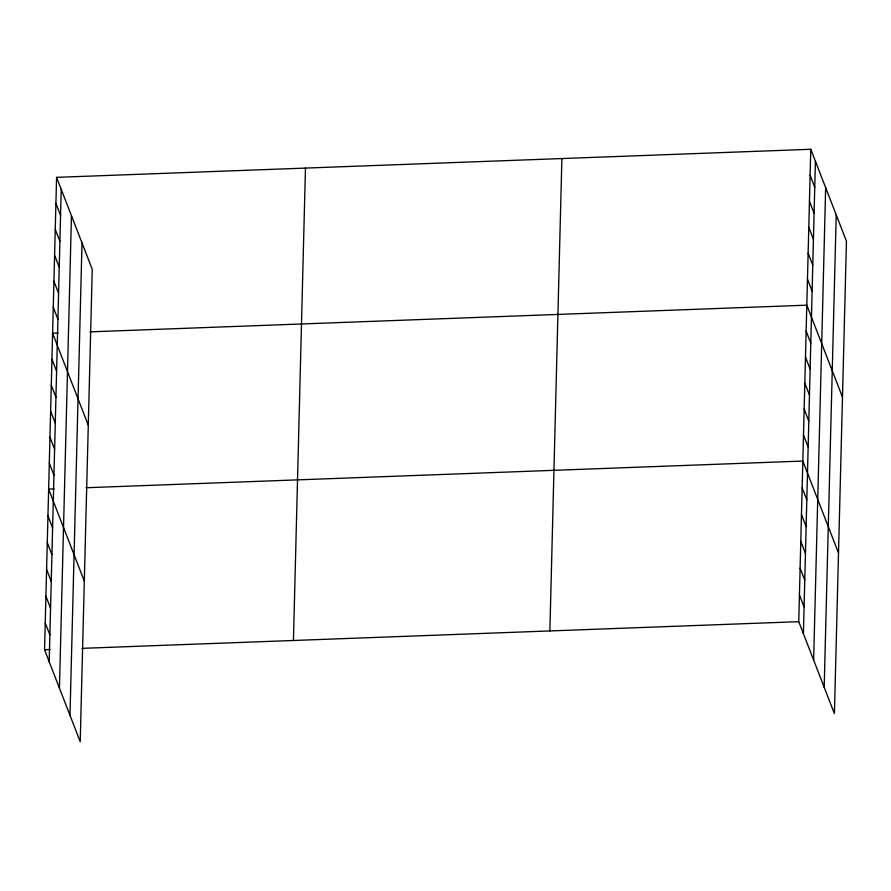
<?xml version="1.0" encoding="UTF-8"?>
<svg xmlns="http://www.w3.org/2000/svg" width="891" height="891" viewBox="0 0 891 891"><rect width="100%" height="100%" fill="white"/><g stroke="black" fill="none" stroke-linecap="round" stroke-linejoin="round"><path stroke-width="1.34" d="M56.578 177.354L92.252 269.327L80.223 741.713L44.55 649.739L56.578 177.354L810.777 149.287L846.45 241.261L834.422 713.646L798.748 621.673L810.777 149.287M49.194 661.735L61.223 189.349M59.441 688.119L71.458 215.733M69.988 715.317L82.005 242.931M293.44 640.484L305.457 168.098M549.87 630.939L561.887 158.553M803.404 633.657L815.421 161.271M813.639 660.053L825.667 187.667M824.186 687.251L836.215 214.865M58.138 333.045L52.602 333.245L88.276 425.219M89.935 331.853L806.812 305.168L842.485 397.141M54.173 488.925L48.637 489.137L84.311 581.099M85.97 487.745L802.836 461.059L838.509 553.033M44.55 649.739L50.085 649.539M81.883 648.358L798.748 621.673M810.119 175.271L814.764 187.255M809.451 201.243L814.107 213.227M808.794 227.227L813.438 239.211M808.137 253.211L812.781 265.195M807.469 279.195L812.124 291.179M806.143 331.151L810.799 343.135M805.486 357.135L810.131 369.119M804.829 383.119L809.473 395.103M804.161 409.103L808.816 421.087M803.504 435.075L808.148 447.059M802.156 487.834L806.812 499.818M801.477 514.597L806.121 526.581M800.797 541.36L805.442 553.356M800.118 568.135L804.762 580.119M799.439 594.898L804.083 606.882M55.91 203.337L60.566 215.321M55.253 229.321L59.897 241.305M54.596 255.305L59.24 267.289M53.928 281.278L58.583 293.273M53.271 307.261L57.915 319.245M51.945 359.229L56.59 371.213M51.288 385.213L55.933 397.197M50.62 411.185L55.275 423.169M49.963 437.169L54.607 449.153M49.295 463.153L53.95 475.137M47.958 515.9L52.602 527.884M47.279 542.675L51.923 554.659M46.599 569.438L51.244 581.422M45.909 596.202L50.564 608.197M45.229 622.976L49.885 634.96"/></g></svg>
